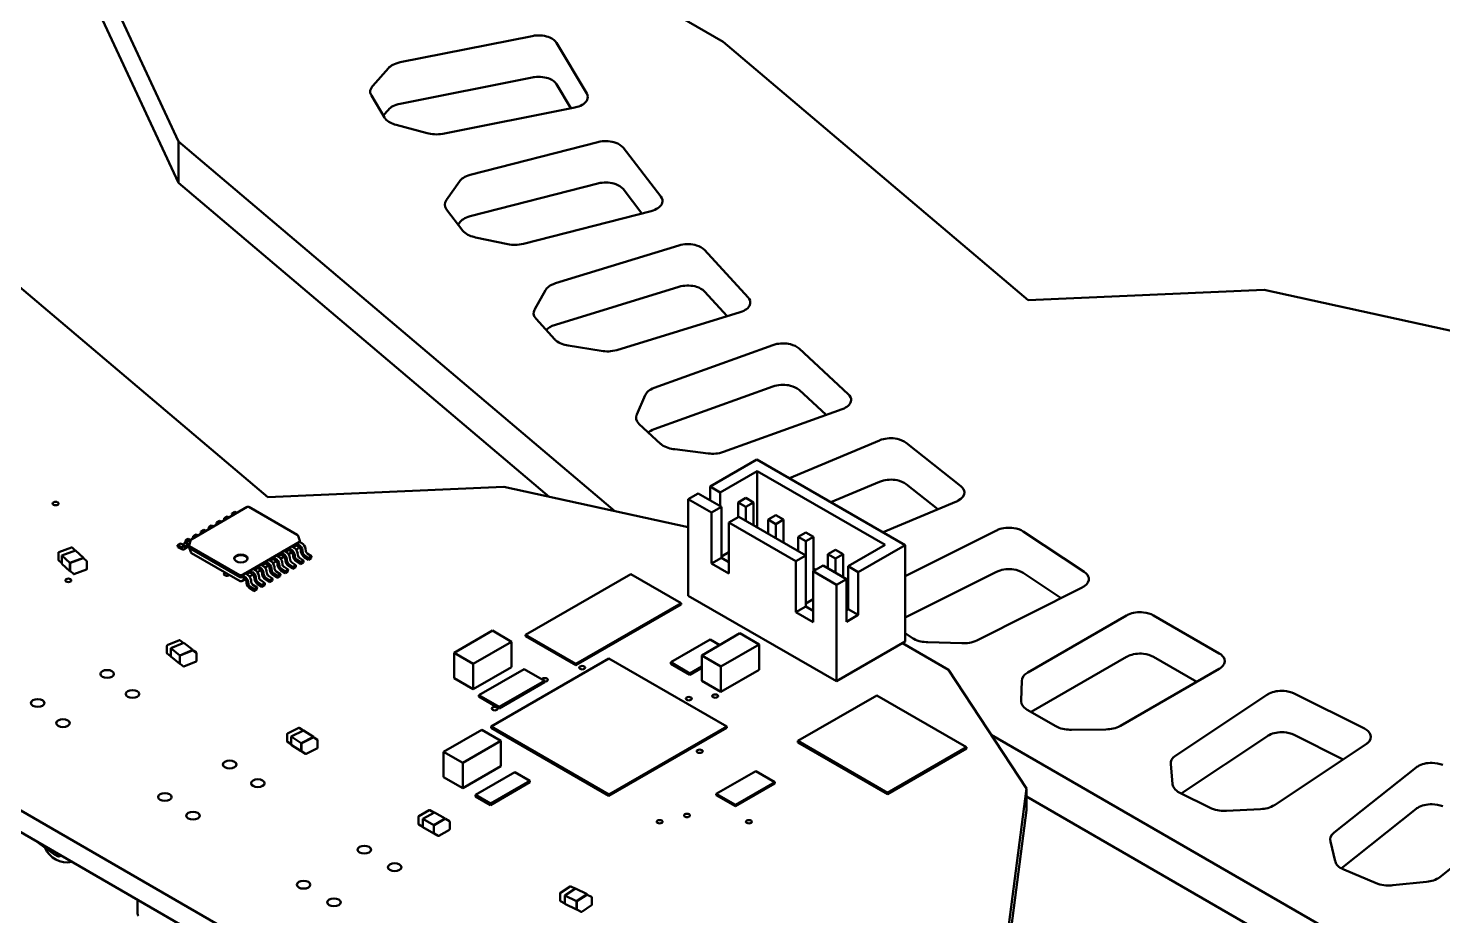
# Model space of a CAD drawing. Header units: millimetres. Extents: x 0 to 420, y 0 to 297.
# Drawn here: x 77 to 146.7, y 71.7 to 115.4 of the extents above; entities that cross this region are included whole.
import ezdxf

# ---------------------------------------------------------------- set-up
doc = ezdxf.new("R2010")
doc.units = ezdxf.units.MM
doc.header["$LTSCALE"] = 0.75
doc.layers.add('Visible', color=7, linetype='Continuous', lineweight=50)

msp = doc.modelspace()

# ---------------------------------------------------------------- linework, layer by layer
at = {"layer": 'Visible', "extrusion": (1e-16, 0.816497, 0.57735)}
for p, q in [((78.95, 121.621), (84.429, 109.815)), ((84.429, 107.774), (78.95, 119.579)), ((111.286, 114.721), (107.751, 116.763)), ((95.36, 113.721), (101.872, 115.016)), ((103.064, 114.683), (104.557, 112.182)), ((126.306, 102), (111.286, 114.721)), ((94.014, 112.558), (94.782, 113.427)), ((101.872, 112.975), (95.36, 111.68)), ((103.772, 111.456), (103.064, 112.642)), ((94.588, 110.994), (93.943, 112.076)), ((94.782, 111.385), (94.527, 111.097)), ((103.972, 111.496), (97.46, 110.201)), ((96.69, 110.227), (95.158, 110.639)), ((84.429, 109.815), (105.946, 91.59)), ((84.429, 107.774), (84.429, 109.815)), ((98.814, 108.172), (105.105, 109.79)), ((106.343, 109.519), (108.207, 107.101)), ((84.429, 107.774), (102.698, 92.299)), ((97.648, 106.946), (98.281, 107.85)), ((105.105, 107.749), (98.814, 106.131)), ((107.273, 106.272), (106.343, 107.477)), ((98.456, 105.417), (97.65, 106.462)), ((107.728, 106.389), (101.437, 104.771)), ((98.281, 105.809), (98.221, 105.722)), ((88.841, 92.283), (73.822, 105.005)), ((100.666, 104.759), (99.078, 105.092)), ((103.01, 102.825), (109.091, 104.691)), ((110.358, 104.471), (112.51, 102.134)), ((101.995, 101.554), (102.518, 102.481)), ((109.091, 102.65), (103.01, 100.783)), ((137.936, 102.502), (126.306, 102)), ((148.069, 100.289), (137.936, 102.502)), ((111.482, 101.209), (110.358, 102.43)), ((112.118, 101.404), (106.037, 99.537)), ((102.986, 100.061), (102.056, 101.071)), ((105.27, 99.494), (103.645, 99.762)), ((107.886, 97.673), (113.726, 99.781)), ((115.017, 99.611), (117.446, 97.367)), ((113.726, 97.739), (107.886, 95.632)), ((107.027, 96.365), (107.437, 97.311)), ((116.352, 96.338), (115.017, 97.57)), ((117.144, 96.623), (111.303, 94.516)), ((108.196, 94.916), (107.146, 95.886)), ((114.543, 93.221), (118.987, 95.085)), ((120.295, 94.968), (122.989, 92.827)), ((110.543, 94.442), (108.89, 94.644)), ((112.945, 94.143), (110.632, 92.808)), ((120.252, 89.925), (112.945, 94.143)), ((112.96, 93.573), (111.133, 92.519)), ((119.265, 89.933), (112.96, 93.573)), ((112.96, 90.784), (112.96, 93.573)), ((100.472, 92.786), (88.841, 92.283)), ((109.557, 90.801), (100.472, 92.786)), ((110.632, 92.808), (110.632, 92.127)), ((111.133, 92.519), (110.632, 92.808)), ((118.987, 93.044), (116.591, 92.039)), ((121.856, 91.687), (120.295, 92.927)), ((110.043, 92.468), (109.557, 92.187)), ((109.557, 92.187), (109.557, 87.424)), ((110.706, 91.524), (109.557, 92.187)), ((111.192, 91.804), (110.043, 92.468)), ((111.133, 91.838), (111.133, 92.519)), ((112.023, 92.025), (112.4, 92.243)), ((112.023, 92.025), (112.023, 91.297)), ((112.4, 91.808), (112.023, 92.025)), ((112.4, 92.243), (112.777, 92.025)), ((112.777, 92.025), (112.4, 91.808)), ((112.777, 92.025), (112.777, 90.889)), ((122.777, 92.073), (119.16, 90.555)), ((87.823, 91.8), (85.085, 90.22)), ((86.832, 91.334), (86.688, 91.25)), ((86.93, 91.285), (86.832, 91.334)), ((87.033, 91.352), (87.177, 91.436)), ((87.215, 91.555), (87.071, 91.471)), ((87.071, 91.471), (87.076, 91.377)), ((87.161, 91.427), (87.071, 91.471)), ((87.313, 91.506), (87.215, 91.555)), ((87.416, 91.573), (87.56, 91.657)), ((90.291, 90.424), (87.907, 91.8)), ((111.192, 91.804), (110.706, 91.524)), ((110.706, 91.524), (110.706, 89.006)), ((111.192, 89.287), (111.192, 91.804)), ((112.4, 91.808), (112.4, 91.107)), ((113.496, 91.175), (113.873, 91.393)), ((113.873, 91.393), (114.25, 91.175)), ((85.683, 90.67), (85.539, 90.587)), ((85.781, 90.622), (85.683, 90.67)), ((85.884, 90.689), (86.028, 90.772)), ((86.066, 90.891), (85.922, 90.808)), ((85.922, 90.808), (85.927, 90.714)), ((86.012, 90.763), (85.922, 90.808)), ((86.164, 90.843), (86.066, 90.891)), ((86.267, 90.91), (86.411, 90.993)), ((86.449, 91.113), (86.305, 91.029)), ((86.305, 91.029), (86.31, 90.935)), ((86.395, 90.984), (86.305, 91.029)), ((86.547, 91.064), (86.449, 91.113)), ((86.65, 91.131), (86.794, 91.214)), ((86.688, 91.25), (86.693, 91.156)), ((86.778, 91.205), (86.688, 91.25)), ((112.047, 91.311), (111.56, 91.03)), ((114.86, 89.125), (111.56, 91.03)), ((111.56, 88.513), (111.56, 91.03)), ((115.346, 89.406), (112.047, 91.311)), ((113.496, 91.175), (113.496, 90.474)), ((113.873, 90.957), (113.496, 91.175)), ((114.25, 91.175), (113.873, 90.957)), ((113.873, 90.957), (113.873, 90.256)), ((114.25, 91.175), (114.25, 90.039)), ((120.252, 88.387), (124.748, 90.644)), ((84.534, 90.007), (84.39, 89.924)), ((84.684, 89.933), (84.534, 90.007)), ((84.673, 89.862), (84.685, 89.942)), ((84.735, 90.025), (84.879, 90.109)), ((84.917, 90.228), (84.773, 90.145)), ((84.773, 90.145), (84.778, 90.051)), ((84.863, 90.1), (84.773, 90.145)), ((84.966, 89.952), (84.86, 90.013)), ((85.044, 90.165), (84.917, 90.228)), ((85.049, 90.176), (84.955, 89.922)), ((85.017, 90.089), (85.004, 90.096)), ((85.118, 90.247), (85.262, 90.33)), ((85.3, 90.449), (85.156, 90.366)), ((85.156, 90.366), (85.161, 90.272)), ((85.246, 90.321), (85.156, 90.366)), ((85.398, 90.4), (85.3, 90.449)), ((85.501, 90.468), (85.645, 90.551)), ((85.539, 90.587), (85.544, 90.493)), ((85.629, 90.542), (85.539, 90.587)), ((87.57, 88.446), (90.399, 90.079)), ((90.253, 89.995), (90.397, 90.079)), ((90.253, 89.995), (90.372, 89.926)), ((90.253, 89.893), (90.253, 89.995)), ((90.328, 90.38), (90.422, 90.126)), ((90.397, 90.079), (90.517, 90.01)), ((90.423, 90.116), (90.423, 90.064)), ((114.969, 90.324), (115.346, 90.542)), ((114.969, 90.324), (114.969, 89.624)), ((115.346, 90.107), (114.969, 90.324)), ((115.346, 90.542), (115.724, 90.324)), ((115.724, 90.324), (115.346, 90.107)), ((115.346, 90.107), (115.346, 89.406)), ((115.724, 90.324), (115.724, 88.637)), ((117.438, 88.879), (119.265, 89.933)), ((126.069, 90.593), (129.076, 88.596)), ((78.522, 89.185), (78.522, 89.549)), ((79.166, 89.8), (78.54, 89.575)), ((79.36, 89.655), (78.689, 89.413)), ((78.689, 89.413), (79.086, 89.046)), ((78.689, 89.005), (78.689, 89.413)), ((79.086, 89.046), (79.757, 89.288)), ((79.74, 89.27), (79.114, 89.044)), ((79.341, 89.658), (79.193, 89.795)), ((79.757, 89.288), (79.36, 89.655)), ((79.757, 89.27), (79.757, 89.288)), ((79.915, 89.127), (79.767, 89.265)), ((84.39, 89.924), (84.396, 89.818)), ((84.592, 89.823), (84.39, 89.924)), ((84.396, 89.818), (84.598, 89.718)), ((84.711, 89.712), (84.855, 89.795)), ((84.772, 89.875), (84.761, 89.796)), ((84.86, 89.911), (84.953, 89.857)), ((84.905, 89.879), (84.906, 89.884)), ((84.953, 89.912), (84.953, 89.804)), ((84.955, 89.795), (85.036, 89.574)), ((84.978, 89.875), (87.453, 88.446)), ((84.978, 89.773), (87.453, 88.344)), ((87.47, 88.147), (85.073, 89.531)), ((88.954, 89.143), (89.104, 89.23)), ((89.104, 89.332), (89.248, 89.415)), ((89.104, 89.332), (89.223, 89.263)), ((89.104, 89.23), (89.104, 89.332)), ((89.223, 89.161), (89.104, 89.23)), ((89.248, 89.415), (89.368, 89.346)), ((89.337, 89.364), (89.487, 89.451)), ((89.642, 89.353), (89.468, 89.252)), ((89.487, 89.553), (89.631, 89.636)), ((89.487, 89.553), (89.606, 89.484)), ((89.487, 89.451), (89.487, 89.553)), ((89.606, 89.382), (89.487, 89.451)), ((89.631, 89.636), (89.751, 89.567)), ((89.705, 89.152), (89.694, 89.245)), ((89.72, 89.585), (89.87, 89.672)), ((90.025, 89.574), (89.851, 89.474)), ((89.87, 89.774), (90.014, 89.857)), ((89.87, 89.774), (89.989, 89.705)), ((89.87, 89.672), (89.87, 89.774)), ((89.989, 89.603), (89.87, 89.672)), ((89.937, 89.201), (89.925, 89.294)), ((90.014, 89.857), (90.134, 89.789)), ((90.088, 89.373), (90.077, 89.467)), ((90.103, 89.806), (90.253, 89.893)), ((90.164, 89.432), (90.176, 89.339)), ((90.304, 89.735), (90.234, 89.695)), ((90.372, 89.824), (90.253, 89.893)), ((90.32, 89.422), (90.308, 89.516)), ((90.36, 89.831), (90.34, 89.778)), ((90.401, 89.289), (90.604, 89.156)), ((90.471, 89.594), (90.46, 89.688)), ((90.547, 89.653), (90.559, 89.56)), ((90.836, 89.196), (90.634, 89.329)), ((90.64, 89.427), (90.842, 89.294)), ((90.703, 89.643), (90.691, 89.737)), ((90.784, 89.511), (90.987, 89.377)), ((90.842, 89.294), (90.836, 89.196)), ((90.836, 89.196), (90.98, 89.279)), ((90.842, 89.294), (90.987, 89.377)), ((90.987, 89.377), (90.98, 89.279)), ((111.192, 89.287), (110.706, 89.006)), ((111.56, 89.567), (111.192, 89.355)), ((111.56, 89.074), (111.192, 89.287)), ((115.346, 89.406), (114.86, 89.125)), ((115.346, 86.888), (115.346, 89.406)), ((116.442, 89.474), (116.82, 89.692)), ((116.442, 89.474), (116.442, 88.773)), ((116.82, 89.256), (116.442, 89.474)), ((116.82, 89.692), (117.197, 89.474)), ((117.197, 89.474), (116.82, 89.256)), ((116.82, 89.256), (116.82, 88.555)), ((117.197, 89.474), (117.197, 88.338)), ((120.252, 89.925), (117.939, 88.589)), ((120.252, 85.162), (120.252, 89.925)), ((78.679, 89.028), (78.531, 89.165)), ((79.086, 88.637), (78.689, 89.005)), ((79.086, 88.637), (79.086, 89.046)), ((79.099, 88.642), (79.086, 88.637)), ((79.096, 88.654), (79.096, 89.019)), ((79.253, 88.498), (79.105, 88.635)), ((79.906, 88.718), (79.28, 88.492)), ((79.924, 88.743), (79.924, 89.108)), ((87.805, 88.48), (87.955, 88.566)), ((87.955, 88.668), (88.099, 88.752)), ((87.955, 88.668), (88.074, 88.599)), ((87.955, 88.566), (87.955, 88.668)), ((88.074, 88.497), (87.955, 88.566)), ((88.099, 88.752), (88.219, 88.683)), ((88.188, 88.701), (88.338, 88.787)), ((88.493, 88.689), (88.319, 88.589)), ((88.338, 88.89), (88.482, 88.973)), ((88.338, 88.89), (88.457, 88.821)), ((88.338, 88.787), (88.338, 88.89)), ((88.457, 88.719), (88.338, 88.787)), ((88.482, 88.973), (88.602, 88.904)), ((88.556, 88.489), (88.545, 88.582)), ((88.571, 88.922), (88.721, 89.009)), ((88.632, 88.548), (88.644, 88.454)), ((88.876, 88.911), (88.702, 88.81)), ((88.721, 89.111), (88.865, 89.194)), ((88.721, 89.111), (88.84, 89.042)), ((88.721, 89.009), (88.721, 89.111)), ((88.84, 88.94), (88.721, 89.009)), ((88.788, 88.538), (88.776, 88.631)), ((88.865, 89.194), (88.985, 89.125)), ((88.939, 88.71), (88.928, 88.803)), ((89.015, 88.769), (89.027, 88.675)), ((89.259, 89.132), (89.085, 89.031)), ((89.108, 88.543), (89.31, 88.41)), ((89.171, 88.759), (89.159, 88.852)), ((89.252, 88.626), (89.455, 88.493)), ((89.322, 88.931), (89.311, 89.024)), ((89.398, 88.99), (89.41, 88.897)), ((89.687, 88.532), (89.485, 88.666)), ((89.491, 88.764), (89.693, 88.631)), ((89.554, 88.98), (89.542, 89.073)), ((89.635, 88.847), (89.838, 88.714)), ((89.693, 88.631), (89.687, 88.532)), ((89.687, 88.532), (89.831, 88.616)), ((89.693, 88.631), (89.838, 88.714)), ((89.781, 89.211), (89.793, 89.118)), ((89.838, 88.714), (89.831, 88.616)), ((90.07, 88.754), (89.868, 88.887)), ((89.874, 88.985), (90.076, 88.852)), ((90.018, 89.068), (90.221, 88.935)), ((90.076, 88.852), (90.07, 88.754)), ((90.07, 88.754), (90.214, 88.837)), ((90.076, 88.852), (90.221, 88.935)), ((90.221, 88.935), (90.214, 88.837)), ((90.453, 88.975), (90.251, 89.108)), ((90.257, 89.206), (90.459, 89.073)), ((90.459, 89.073), (90.453, 88.975)), ((90.453, 88.975), (90.597, 89.058)), ((90.459, 89.073), (90.604, 89.156)), ((90.604, 89.156), (90.597, 89.058)), ((110.706, 89.006), (111.56, 88.513)), ((114.86, 89.125), (114.86, 86.608)), ((116.201, 88.913), (115.715, 88.632)), ((116.864, 87.968), (115.715, 88.632)), ((115.715, 86.114), (115.715, 88.632)), ((115.847, 88.708), (115.724, 88.78)), ((117.35, 88.249), (116.201, 88.913)), ((117.939, 88.589), (117.438, 88.879)), ((117.438, 88.879), (117.438, 86.769)), ((117.939, 88.589), (117.939, 86.48)), ((124.748, 88.602), (120.252, 86.346)), ((127.938, 87.311), (126.069, 88.552)), ((87.727, 88.247), (87.553, 88.147)), ((87.57, 88.344), (87.572, 88.345)), ((87.572, 88.447), (87.716, 88.531)), ((87.572, 88.447), (87.691, 88.378)), ((87.572, 88.345), (87.572, 88.447)), ((87.691, 88.276), (87.572, 88.345)), ((87.716, 88.531), (87.836, 88.462)), ((87.79, 88.046), (87.779, 88.14)), ((87.866, 88.105), (87.878, 88.012)), ((88.11, 88.468), (87.936, 88.368)), ((87.959, 87.879), (88.161, 87.746)), ((88.022, 88.095), (88.01, 88.189)), ((88.103, 87.963), (88.305, 87.83)), ((88.173, 88.268), (88.162, 88.361)), ((88.249, 88.326), (88.261, 88.233)), ((88.538, 87.869), (88.336, 88.002)), ((88.342, 88.1), (88.544, 87.967)), ((88.405, 88.317), (88.393, 88.41)), ((88.486, 88.184), (88.688, 88.051)), ((88.544, 87.967), (88.538, 87.869)), ((88.538, 87.869), (88.682, 87.952)), ((88.544, 87.967), (88.688, 88.051)), ((88.688, 88.051), (88.682, 87.952)), ((88.921, 88.09), (88.719, 88.223)), ((88.725, 88.322), (88.927, 88.188)), ((88.869, 88.405), (89.072, 88.272)), ((88.927, 88.188), (88.921, 88.09)), ((88.921, 88.09), (89.065, 88.174)), ((88.927, 88.188), (89.072, 88.272)), ((89.072, 88.272), (89.065, 88.174)), ((89.304, 88.311), (89.102, 88.444)), ((89.31, 88.41), (89.304, 88.311)), ((89.304, 88.311), (89.448, 88.395)), ((89.31, 88.41), (89.455, 88.493)), ((89.455, 88.493), (89.448, 88.395)), ((106.729, 88.49), (101.543, 85.496)), ((109.204, 87.061), (106.729, 88.49)), ((117.35, 88.249), (116.864, 87.968)), ((116.864, 87.968), (116.864, 83.206)), ((117.35, 86.14), (117.35, 88.249)), ((117.438, 87.79), (117.35, 87.841)), ((88.155, 87.648), (87.953, 87.781)), ((88.161, 87.746), (88.155, 87.648)), ((88.155, 87.648), (88.299, 87.731)), ((88.161, 87.746), (88.305, 87.83)), ((88.305, 87.83), (88.299, 87.731)), ((116.864, 83.206), (109.557, 87.424)), ((115.346, 87.045), (115.715, 87.257)), ((128.979, 87.834), (123.782, 85.225)), ((104.018, 84.067), (109.204, 87.061)), ((109.204, 86.993), (104.018, 83.999)), ((109.204, 87.061), (109.204, 86.993)), ((115.346, 86.888), (114.86, 86.608)), ((114.86, 86.608), (115.715, 86.114)), ((115.715, 86.676), (115.346, 86.888)), ((117.438, 86.769), (117.35, 86.718)), ((117.939, 86.48), (117.35, 86.14)), ((117.939, 86.48), (117.438, 86.769)), ((126.294, 83.641), (131.163, 86.452)), ((132.487, 86.455), (135.728, 84.584)), ((84.481, 85.237), (83.884, 84.987)), ((84.694, 85.1), (84.053, 84.832)), ((84.673, 85.103), (84.508, 85.234)), ((85.134, 84.75), (84.694, 85.1)), ((99.909, 85.703), (98.023, 84.614)), ((98.966, 84.07), (100.852, 85.159)), ((100.852, 85.159), (99.909, 85.703)), ((100.852, 85.159), (100.852, 83.902)), ((101.543, 85.496), (104.018, 84.067)), ((101.543, 85.496), (101.543, 85.428)), ((104.018, 83.999), (101.543, 85.428)), ((110.64, 85.265), (108.695, 84.143)), ((112.107, 85.573), (110.221, 84.485)), ((111.107, 84.996), (110.64, 85.265)), ((113.05, 85.029), (112.107, 85.573)), ((116.864, 83.206), (120.252, 85.162)), ((122.389, 83.769), (120.114, 85.082)), ((120.605, 85.339), (120.252, 85.573)), ((123.05, 85.083), (121.363, 85.134)), ((83.868, 84.597), (83.868, 84.962)), ((84.042, 84.446), (83.878, 84.577)), ((84.053, 84.832), (84.494, 84.481)), ((84.053, 84.423), (84.053, 84.832)), ((84.494, 84.073), (84.053, 84.423)), ((84.494, 84.481), (85.134, 84.75)), ((84.494, 84.073), (84.494, 84.481)), ((84.504, 84.091), (84.504, 84.456)), ((85.118, 84.731), (84.521, 84.481)), ((85.134, 84.733), (85.134, 84.75)), ((85.31, 84.597), (85.145, 84.728)), ((85.32, 84.211), (85.32, 84.576)), ((98.023, 84.614), (98.966, 84.07)), ((98.023, 84.614), (98.023, 83.357)), ((110.221, 84.485), (111.164, 83.94)), ((110.221, 84.485), (110.221, 83.228)), ((111.164, 83.94), (113.05, 85.029)), ((113.05, 85.029), (113.05, 83.772)), ((131.163, 84.411), (126.458, 81.694)), ((134.62, 83.183), (132.487, 84.414)), ((84.508, 84.079), (84.494, 84.073)), ((84.679, 83.94), (84.515, 84.071)), ((85.303, 84.187), (84.706, 83.936)), ((98.966, 84.07), (98.966, 82.813)), ((100.852, 83.902), (98.966, 82.813)), ((101.479, 83.813), (99.238, 82.519)), ((105.649, 84.328), (99.842, 80.975)), ((102.481, 83.234), (101.479, 83.813)), ((104.018, 84.067), (104.018, 83.999)), ((111.456, 80.975), (105.649, 84.328)), ((108.695, 84.143), (109.638, 83.598)), ((108.695, 84.143), (108.695, 84.075)), ((109.638, 83.53), (108.695, 84.075)), ((109.638, 83.598), (110.221, 83.935)), ((110.221, 83.867), (109.638, 83.53)), ((111.164, 83.94), (111.164, 82.683)), ((113.05, 83.772), (111.164, 82.683)), ((126.222, 77.919), (122.389, 83.769)), ((135.723, 83.82), (130.854, 81.008)), ((98.966, 82.813), (98.023, 83.357)), ((100.24, 81.94), (102.481, 83.234)), ((102.481, 83.166), (100.24, 81.872)), ((102.481, 83.234), (102.481, 83.166)), ((109.638, 83.598), (109.638, 83.53)), ((111.164, 82.683), (110.221, 83.228)), ((125.967, 82.254), (125.997, 83.229)), ((99.238, 82.519), (100.24, 81.94)), ((99.238, 82.519), (99.238, 82.451)), ((100.24, 81.872), (99.238, 82.451)), ((118.854, 82.51), (114.964, 80.264)), ((123.274, 79.959), (118.854, 82.51)), ((133.586, 79.55), (138.104, 82.551)), ((139.424, 82.608), (142.883, 80.872)), ((100.24, 81.94), (100.24, 81.872)), ((127.671, 80.994), (126.269, 81.803)), ((69.673, 80.864), (105.574, 60.137)), ((90.36, 80.915), (89.803, 80.635)), ((90.57, 80.791), (90.387, 80.913)), ((99.842, 80.975), (105.649, 77.623)), ((99.842, 80.975), (99.842, 80.907)), ((105.649, 77.555), (99.842, 80.907)), ((105.649, 77.623), (111.456, 80.975)), ((111.456, 80.907), (105.649, 77.555)), ((111.456, 80.975), (111.456, 80.907)), ((89.788, 80.247), (89.788, 80.612)), ((89.984, 80.103), (89.8, 80.225)), ((90.593, 80.789), (89.996, 80.49)), ((89.996, 80.49), (90.488, 80.163)), ((89.996, 80.081), (89.996, 80.49)), ((90.488, 80.163), (91.085, 80.463)), ((91.071, 80.443), (90.513, 80.163)), ((91.085, 80.463), (90.593, 80.789)), ((91.085, 80.446), (91.085, 80.463)), ((91.281, 80.319), (91.097, 80.441)), ((91.293, 79.932), (91.293, 80.297)), ((99.385, 80.821), (97.499, 79.732)), ((98.442, 79.188), (100.328, 80.276)), ((100.328, 80.276), (99.385, 80.821)), ((100.328, 80.276), (100.328, 79.019)), ((114.964, 80.264), (119.384, 77.713)), ((114.964, 80.264), (114.964, 80.196)), ((119.384, 77.645), (114.964, 80.196)), ((124.491, 80.562), (143.039, 69.853)), ((130.141, 80.837), (128.452, 80.819)), ((138.104, 80.51), (133.848, 77.683)), ((141.837, 79.356), (139.424, 80.566)), ((69.673, 79.796), (105.574, 59.068)), ((90.488, 79.755), (89.996, 80.081)), ((90.488, 79.755), (90.488, 80.163)), ((90.502, 79.762), (90.488, 79.755)), ((90.499, 79.775), (90.499, 80.139)), ((90.694, 79.631), (90.511, 79.753)), ((91.278, 79.909), (90.721, 79.629)), ((97.499, 79.732), (98.442, 79.188)), ((97.499, 79.732), (97.499, 78.475)), ((119.384, 77.713), (123.274, 79.959)), ((123.274, 79.89), (119.384, 77.645)), ((123.274, 79.959), (123.274, 79.89)), ((142.971, 80.109), (138.453, 77.108)), ((98.442, 79.188), (98.442, 77.931)), ((100.328, 79.019), (98.442, 77.931)), ((112.885, 78.785), (110.94, 77.662)), ((113.828, 78.24), (112.885, 78.785)), ((133.427, 78.154), (133.34, 79.128)), ((141.387, 75.746), (145.435, 78.963)), ((98.442, 77.931), (97.499, 78.475)), ((101.014, 78.725), (99.069, 77.603)), ((99.807, 77.177), (101.751, 78.299)), ((101.751, 78.231), (99.807, 77.109)), ((101.751, 78.299), (101.014, 78.725)), ((101.751, 78.299), (101.751, 78.231)), ((111.883, 77.118), (113.828, 78.24)), ((113.828, 78.172), (111.883, 77.049)), ((113.828, 78.24), (113.828, 78.172)), ((99.069, 77.603), (99.807, 77.177)), ((99.069, 77.603), (99.069, 77.535)), ((99.807, 77.109), (99.069, 77.535)), ((105.649, 77.623), (105.649, 77.555)), ((110.94, 77.662), (111.883, 77.118)), ((110.94, 77.662), (110.94, 77.594)), ((111.883, 77.049), (110.94, 77.594)), ((119.384, 77.713), (119.384, 77.645)), ((125.352, 71.204), (126.222, 77.919)), ((126.222, 76.85), (126.222, 77.919)), ((126.222, 77.521), (143.039, 67.812)), ((135.279, 76.965), (133.784, 77.716)), ((96.796, 76.861), (96.274, 76.559)), ((97.045, 76.745), (96.485, 76.422)), ((97.02, 76.747), (96.822, 76.861)), ((97.575, 76.439), (97.045, 76.745)), ((99.807, 77.177), (99.807, 77.109)), ((111.883, 77.118), (111.883, 77.049)), ((125.484, 71.152), (126.222, 76.85)), ((137.763, 76.908), (136.08, 76.823)), ((145.435, 76.921), (141.741, 73.986)), ((150.652, 76.774), (146.605, 73.557)), ((96.26, 76.172), (96.26, 76.536)), ((96.472, 76.034), (96.274, 76.149)), ((96.485, 76.422), (97.015, 76.116)), ((96.485, 76.014), (96.485, 76.422)), ((97.015, 75.708), (96.485, 76.014)), ((97.015, 76.116), (97.575, 76.439)), ((97.015, 75.708), (97.015, 76.116)), ((97.026, 75.729), (97.026, 76.094)), ((97.562, 76.419), (97.04, 76.117)), ((97.575, 76.422), (97.575, 76.439)), ((97.786, 76.304), (97.588, 76.419)), ((97.8, 75.916), (97.8, 76.281)), ((78.34, 74.656), (77.363, 75.356)), ((97.03, 75.716), (97.015, 75.708)), ((97.238, 75.592), (97.04, 75.706)), ((97.786, 75.893), (97.264, 75.592)), ((141.44, 74.347), (141.206, 75.313)), ((78.355, 74.647), (78.478, 74.583)), ((78.584, 74.579), (78.656, 74.609)), ((143.464, 73.256), (141.861, 73.928)), ((145.947, 73.324), (144.284, 73.154)), ((103.243, 72.388), (103.243, 72.752)), ((103.739, 73.096), (103.254, 72.774)), ((104.003, 72.991), (103.483, 72.646)), ((103.483, 72.646), (104.049, 72.362)), ((103.483, 72.238), (103.483, 72.646)), ((103.977, 72.992), (103.766, 73.098)), ((104.569, 72.707), (104.003, 72.991)), ((104.049, 72.362), (104.569, 72.707)), ((104.556, 72.686), (104.072, 72.364)), ((104.569, 72.69), (104.569, 72.707)), ((104.794, 72.581), (104.583, 72.687)), ((104.809, 72.193), (104.809, 72.558)), ((82.412, 72.441), (82.412, 71.755)), ((103.469, 72.258), (103.257, 72.364)), ((104.049, 71.954), (103.483, 72.238)), ((104.049, 71.954), (104.049, 72.362)), ((104.064, 71.964), (104.049, 71.954)), ((104.06, 71.977), (104.06, 72.342)), ((104.286, 71.847), (104.075, 71.953)), ((104.797, 72.171), (104.313, 71.849))]:
    msp.add_line(p, q, dxfattribs=at)
at = {"layer": 'Visible', "extrusion": (-1e-16, 0, -1)}
for centre, radius, start, end in [((-87.865, 91.728), 0.0833, 60, 120), ((-78.549, 89.549), 0.0267, 0, 70.16215), ((-78.697, 89.048), 0.0267, 288.5498, 312.7365), ((-79.123, 89.019), 0.0267, 0, 70.16215), ((-87.511, 88.219), 0.0833, 240, 300), ((-90.372, 80.891), 0.0267, 63.34871, 123.59074), ((-89.815, 80.612), 0.0267, 0, 63.34871), ((-91.083, 80.419), 0.0267, 63.34871, 123.59074), ((-90.525, 80.139), 0.0267, 0, 63.34871), ((-90.709, 79.653), 0.0267, 243.34871, 303.59074), ((-97.007, 76.723), 0.0267, 120, 150), ((-97.773, 76.281), 0.0267, 120, 180), ((-97.773, 75.916), 0.0267, 180, 240), ((-78.535, 74.694), 0.125, 247.24117, 297.41393)]:
    msp.add_arc(centre, radius, start, end, dxfattribs=at)
at = {"layer": 'Visible', "extrusion": (0, 1e-16, -1)}
msp.add_arc((-85.127, 90.147), 0.0833, 20.21163, 60, dxfattribs=at)
at = {"layer": 'Visible', "extrusion": (0, -1e-16, -1)}
for centre, radius, start, end in [((-90.25, 90.352), 0.0833, 120, 159.78837), ((-85.114, 89.603), 0.0833, 300, 339.78837), ((-78.549, 89.185), 0.0267, 312.7365, 0), ((-79.123, 88.654), 0.0267, 312.7365, 0), ((-79.897, 88.743), 0.0267, 180, 250.16215), ((-84.492, 85.213), 0.0267, 67.24344, 128.47257), ((-85.128, 84.707), 0.0267, 67.24344, 128.47257), ((-84.696, 83.961), 0.0267, 247.24344, 308.47257), ((-89.815, 80.247), 0.0267, 303.59074, 0), ((-90.556, 80.769), 0.0267, 123.59074, 150.71055), ((-91.266, 80.297), 0.0267, 123.59074, 180), ((-90.525, 79.775), 0.0267, 303.59074, 0), ((-91.266, 79.932), 0.0267, 180, 243.34871), ((-96.809, 76.838), 0.0267, 60, 120), ((-97.575, 76.395), 0.0267, 60, 120), ((-97.251, 75.615), 0.0267, 240, 300), ((-78.95, 75.482), 1.2, 258.79096, 336.77851), ((-103.754, 73.074), 0.0267, 56.40926, 116.65129), ((-103.965, 72.968), 0.0267, 116.65129, 149.4429), ((-104.571, 72.664), 0.0267, 56.40926, 116.65129), ((-104.783, 72.558), 0.0267, 116.65129, 180), ((-103.481, 72.282), 0.0267, 264.33853, 296.65129), ((-104.298, 71.871), 0.0267, 236.40926, 296.65129)]:
    msp.add_arc(centre, radius, start, end, dxfattribs=at)
at = {"layer": 'Visible', "extrusion": (-1e-16, -1e-16, -1)}
for centre, radius, start, end in [((-79.175, 89.775), 0.0267, 70.16215, 132.7365), ((-79.749, 89.245), 0.0267, 70.16215, 132.7365), ((-79.271, 88.517), 0.0267, 250.16215, 312.7365), ((-84.656, 85.082), 0.0267, 128.47257, 151.80098), ((-83.894, 84.597), 0.0267, 308.47257, 0), ((-85.293, 84.576), 0.0267, 128.47257, 180), ((-84.531, 84.091), 0.0267, 308.47257, 0), ((-96.287, 76.536), 0.0267, 0, 60), ((-96.485, 76.057), 0.0267, 270, 300), ((-97.053, 76.094), 0.0267, 360, 60), ((-82.537, 71.755), 0.125, 303.58793, 0)]:
    msp.add_arc(centre, radius, start, end, dxfattribs=at)
at = {"layer": 'Visible', "extrusion": (0, 0, -1)}
for centre, radius, start, end in [((-79.323, 89.638), 0.0267, 132.7365, 152.82863), ((-90.262, 89.807), 0.0833, 200.21163, 240), ((-79.897, 89.108), 0.0267, 132.7365, 180), ((-83.894, 84.962), 0.0267, 360, 67.24344), ((-84.059, 84.467), 0.0267, 282.78139, 308.47257), ((-84.531, 84.456), 0.0267, 0, 67.24344), ((-85.293, 84.211), 0.0267, 180, 247.24344), ((-96.287, 76.172), 0.0267, 300, 0), ((-97.053, 75.729), 0.0267, 300, 0), ((-78.412, 74.758), 0.125, 297.41393, 305.62369), ((-103.269, 72.752), 0.0267, 0, 56.40926), ((-103.269, 72.388), 0.0267, 296.65129, 0), ((-104.087, 72.342), 0.0267, 0, 56.40926), ((-104.087, 71.977), 0.0267, 296.65129, 0), ((-104.783, 72.193), 0.0267, 180, 236.40926)]:
    msp.add_arc(centre, radius, start, end, dxfattribs=at)
at = {"layer": 'Visible', "extrusion": (-2e-16, -1e-16, -1)}
msp.add_arc((-89.998, 80.125), 0.0267, 275.66147, 303.59074, dxfattribs=at)
at = {"layer": 'Visible', "extrusion": (-1e-16, -1e-16, -1)}
for centre, major_axis, start_param, end_param in [((102.182, 114.508), (-0.932, 0), 1.356427, 2.211823), ((119.54, 94.652), (0.932, 0), 4.201313, 5.05671), ((125.365, 90.24), (0.932, 0), 4.114047, 4.969443), ((104.332, 83.88), (0.146, 0), 1.570796326799988, 7.853981633979573), ((102.491, 83.284), (0.146, 0), 3.444485, 7.922726), ((100.021, 81.858), (-0.146, 0), 4.712389, 10.995574), ((142.271, 80.465), (0.932, 0), -0.25716, 0.598237), ((110.124, 79.758), (0.146, 0), 1.570796326789099, 7.853981633968686), ((109.495, 76.595), (-0.146, 0), 4.712389, 10.995574), ((108.148, 76.284), (0.146, 0), 1.570796326804936, 7.853981633984522)]:
    msp.add_ellipse(centre, major_axis=major_axis, ratio=0.57735, start_param=start_param, end_param=end_param, dxfattribs=at)
at = {"layer": 'Visible'}
for centre, major_axis, ratio, start_param, end_param in [((102.182, 112.467), (-0.932, 0), 0.57735, 4.071362, 4.926759), ((105.491, 107.258), (0.932, 0), 0.57735, 1.017036, 1.872432), ((109.534, 102.177), (-0.932, 0), 0.57735, 4.228442, 5.083838), ((114.226, 97.285), (-0.932, 0), 0.57735, 4.298255, 5.153651), ((119.54, 92.61), (-0.932, 0), 0.57735, 4.368068, 5.223465), ((87.158, 91.136), (-0.125, 0.217), 0.57735, -0.238524, 0.238524), ((87.541, 91.357), (-0.125, 0.217), 0.57735, -0.238524, 0.238524), ((86.009, 90.472), (-0.125, 0.217), 0.57735, -0.238524, 0.238524), ((86.392, 90.693), (-0.125, 0.217), 0.57735, -0.238524, 0.238524), ((86.775, 90.915), (-0.125, 0.217), 0.57735, -0.238524, 0.238524), ((84.86, 89.809), (-0.125, 0.217), 0.57735, -0.785398, 0.628319), ((85.243, 90.03), (-0.125, 0.217), 0.57735, -0.238524, 0.238524), ((85.626, 90.251), (-0.125, 0.217), 0.57735, -0.238524, 0.238524), ((90.372, 89.722), (-0.125, 0.217), 0.57735, 4.08407, 5.497787), ((90.34, 90.106), (0.0829, 0.0148), 0.565233, -0.864152, 0.100409), ((84.586, 89.928), (-0.125, 0.217), 0.57735, 2.426008, 3.769911), ((85.037, 89.902), (-0.0829, 0.0148), 0.565233, -0.100409, 0.864152), ((89.223, 89.059), (-0.125, 0.217), 0.57735, 4.08407, 5.497787), ((89.606, 89.28), (-0.125, 0.217), 0.57735, 4.08407, 5.497787), ((89.989, 89.501), (-0.125, 0.217), 0.57735, 4.08407, 5.497787), ((90.263, 89.304), (-0.125, 0.217), 0.57735, 0.942478, 2.286381), ((90.407, 89.388), (-0.062, 0.108), 0.57735, 0.942478, 2.286381), ((90.646, 89.526), (-0.125, 0.217), 0.57735, 0.942478, 2.286381), ((90.79, 89.609), (-0.062, 0.108), 0.57735, 0.942478, 2.286381), ((88.074, 88.395), (-0.125, 0.217), 0.57735, 4.08407, 5.497787), ((88.457, 88.617), (-0.125, 0.217), 0.57735, 4.08407, 5.497787), ((88.875, 88.503), (-0.063, 0.108), 0.57735, 0.942478, 2.286381), ((88.84, 88.838), (-0.125, 0.217), 0.57735, 4.08407, 5.497787), ((89.114, 88.641), (-0.125, 0.217), 0.57735, 0.942478, 2.286381), ((89.258, 88.724), (-0.063, 0.108), 0.57735, 0.942478, 2.286381), ((89.497, 88.862), (-0.125, 0.217), 0.57735, 0.942478, 2.286381), ((89.641, 88.945), (-0.063, 0.108), 0.57735, 0.942478, 2.286381), ((89.88, 89.083), (-0.125, 0.217), 0.57735, 0.942478, 2.286381), ((90.024, 89.167), (-0.062, 0.108), 0.57735, 0.942478, 2.286381), ((125.365, 88.199), (0.932, 0), 0.57735, 1.313742, 2.169138), ((87.511, 88.473), (0.0833, 0), 0.457302, 3.948637, 5.476141), ((87.691, 88.174), (-0.125, 0.217), 0.57735, 4.08407, 5.497787), ((87.965, 87.978), (-0.125, 0.217), 0.57735, 0.942478, 2.286381), ((88.109, 88.061), (-0.062, 0.108), 0.57735, 0.942478, 2.286381), ((88.348, 88.199), (-0.125, 0.217), 0.57735, 0.942478, 2.286381), ((88.492, 88.282), (-0.063, 0.108), 0.57735, 0.942478, 2.286381), ((88.731, 88.42), (-0.125, 0.217), 0.57735, 0.942478, 2.286381), ((131.827, 84.033), (0.932, 0), 0.57735, 1.383555, 2.238952), ((138.812, 80.16), (0.932, 0), 0.57735, 1.453368, 2.308765), ((146.194, 76.608), (0.932, 0), 0.57735, 1.540635, 2.396031)]:
    msp.add_ellipse(centre, major_axis=major_axis, ratio=ratio, start_param=start_param, end_param=end_param, dxfattribs=at)
at = {"layer": 'Visible', "extrusion": (-1e-16, -2e-16, -1)}
for centre, major_axis, start_param, end_param in [((103.674, 112.006), (-0.932, 0), 3.408032, 4.263428), ((109.534, 104.218), (-0.932, 0), 1.199347, 2.054743), ((111.686, 101.881), (-0.932, 0), 3.250952, 4.106349), ((78.379, 91.968), (0.146, 0), 1.570796326804936, 7.853981633984522), ((86.82, 88.494), (0.146, 0), 0.551384, 4.161005), ((79.007, 88.183), (0.146, 0), 1.570796326799636, 7.853981633979222), ((85.159, 84.632), (-0.146, 0), 1.576506, 3.450042), ((110.887, 82.48), (0.146, 0), 1.570796326799636, 7.853981633979222), ((112.549, 76.284), (0.146, 0), 1.570796326797751, 7.853981633977337)]:
    msp.add_ellipse(centre, major_axis=major_axis, ratio=0.57735, start_param=start_param, end_param=end_param, dxfattribs=at)
at = {"layer": 'Visible', "extrusion": (-1e-16, 0, -1)}
for centre, major_axis, start_param, end_param in [((105.491, 109.3), (0.932, 0), 4.410753, 5.266149), ((87.302, 91.219), (-0.125, 0.217), 0, 0.238524), ((87.685, 91.44), (-0.125, 0.217), 0, 0.238524), ((86.153, 90.556), (-0.125, 0.217), 0, 0.238524), ((86.536, 90.777), (-0.125, 0.217), 0, 0.238524), ((86.919, 90.998), (-0.125, 0.217), 0, 0.238524), ((84.86, 89.809), (-0.063, 0.108), -0.628319, 0.785398), ((85.004, 89.892), (-0.125, 0.217), 0, 0.785398), ((85.387, 90.113), (-0.125, 0.217), 0, 0.238524), ((85.77, 90.335), (-0.125, 0.217), 0, 0.238524), ((90.517, 89.806), (-0.125, 0.217), 0.785398, 2.199115), ((84.586, 89.928), (-0.063, 0.108), 2.513274, 3.857178), ((84.73, 90.012), (-0.125, 0.217), 2.513274, 3.141593), ((89.368, 89.142), (-0.125, 0.217), 0.785398, 2.199115), ((89.606, 89.28), (-0.063, 0.108), 0.785398, 2.199115), ((89.751, 89.363), (-0.125, 0.217), 0.785398, 2.199115), ((89.989, 89.501), (-0.062, 0.108), 0.785398, 2.199115), ((90.134, 89.584), (-0.125, 0.217), 0.785398, 2.199115), ((90.263, 89.304), (-0.063, 0.108), 3.996804, 5.340708), ((90.372, 89.722), (-0.063, 0.108), 0.785398, 2.199115), ((90.646, 89.526), (-0.063, 0.108), 3.996804, 5.340708), ((88.219, 88.479), (-0.125, 0.217), 0.785398, 2.199115), ((88.457, 88.617), (-0.063, 0.108), 0.785398, 2.199115), ((88.602, 88.7), (-0.125, 0.217), 0.785398, 2.199115), ((88.84, 88.838), (-0.063, 0.108), 0.785398, 2.199115), ((88.985, 88.921), (-0.125, 0.217), 0.785398, 2.199115), ((89.114, 88.641), (-0.062, 0.108), 3.996804, 5.340708), ((89.223, 89.059), (-0.062, 0.108), 0.785398, 2.199115), ((89.497, 88.862), (-0.062, 0.108), 3.996804, 5.340708), ((89.88, 89.083), (-0.062, 0.108), 3.996804, 5.340708), ((87.691, 88.174), (-0.062, 0.108), 0.785398, 2.199115), ((87.836, 88.258), (-0.125, 0.217), 0.785398, 2.199115), ((87.965, 87.978), (-0.063, 0.108), 3.996804, 5.340708), ((88.074, 88.395), (-0.062, 0.108), 0.785398, 2.199115), ((88.348, 88.199), (-0.063, 0.108), 3.996804, 5.340708), ((88.731, 88.42), (-0.063, 0.108), 3.996804, 5.340708), ((109.585, 82.351), (-0.146, 0), -1.570796, 4.712389)]:
    msp.add_ellipse(centre, major_axis=major_axis, ratio=0.57735, start_param=start_param, end_param=end_param, dxfattribs=at)
at = {"layer": 'Visible', "extrusion": (0, 1e-16, -1)}
for centre, major_axis, start_param, end_param in [((107.355, 106.882), (0.932, 0), 0.179173, 1.034569), ((116.655, 97.082), (-0.932, 0), 3.181139, 4.036535)]:
    msp.add_ellipse(centre, major_axis=major_axis, ratio=0.57735, start_param=start_param, end_param=end_param, dxfattribs=at)
at = {"layer": 'Visible', "extrusion": (-1e-16, 1e-16, -1)}
for centre, major_axis, start_param, end_param in [((114.226, 99.326), (-0.932, 0), 1.129534, 1.98493), ((128.372, 88.243), (-0.932, 0), 3.024059, 3.879456), ((131.827, 86.074), (0.932, 0), 4.044234, 4.89963), ((146.194, 78.649), (0.932, 0), 3.887154, 4.74255)]:
    msp.add_ellipse(centre, major_axis=major_axis, ratio=0.57735, start_param=start_param, end_param=end_param, dxfattribs=at)
at = {"layer": 'Visible', "extrusion": (0, -1e-16, -1)}
for centre, major_axis, ratio, start_param, end_param in [((122.234, 92.511), (-0.932, 0), 0.57735, 3.111326, 3.966722), ((87.511, 88.386), (0.0833, 0), 0.697442, 0.807045, 2.334548), ((138.812, 82.201), (0.932, 0), 0.57735, 3.974421, 4.829817)]:
    msp.add_ellipse(centre, major_axis=major_axis, ratio=ratio, start_param=start_param, end_param=end_param, dxfattribs=at)
at = {"layer": 'Visible', "extrusion": (-2e-16, 0, -1)}
msp.add_ellipse((85.037, 89.814), major_axis=(0.0829, 0.0148), ratio=0.565233, start_param=2.478241, end_param=3.241993, dxfattribs=at)
at = {"layer": 'Visible', "extrusion": (-2e-16, -2e-16, -1)}
for centre, major_axis, start_param, end_param in [((87.511, 89.263), (-0.333, 0), 4.712389, 10.995574), ((87.511, 89.229), (0.333, 0), 3.230096, 6.194681), ((93.593, 74.906), (-0.333, 0), 4.712389, 10.995574), ((95.09, 74.042), (-0.333, 0), 4.712389, 10.995574), ((90.599, 73.178), (-0.333, 0), 4.712389, 10.995574), ((92.096, 72.314), (-0.333, 0), 4.712389, 10.995574)]:
    msp.add_ellipse(centre, major_axis=major_axis, ratio=0.57735, start_param=start_param, end_param=end_param, dxfattribs=at)
at = {"layer": 'Visible', "extrusion": (0, 0, -1)}
for centre in [(80.922, 83.571), (77.497, 82.134), (82.166, 82.582), (78.741, 81.145), (86.957, 79.106), (88.346, 78.184), (83.762, 77.503), (85.151, 76.58)]:
    msp.add_ellipse(centre, major_axis=(-0.333, 0), ratio=0.57735, start_param=4.712389, end_param=10.995574, dxfattribs=at)
at = {"layer": 'Visible', "extrusion": (0, -2e-16, -1)}
msp.add_ellipse((135.068, 84.203), major_axis=(-0.932, 0), ratio=0.57735, start_param=2.954246, end_param=3.809643, dxfattribs=at)
at = {"layer": 'Visible'}
for points in [[(101.872, 115.016), (101.907, 115.023), (101.944, 115.029), (101.984, 115.034)], [(102.74, 114.94), (102.876, 114.881), (103.001, 114.79), (103.064, 114.683)], [(94.782, 113.427), (94.89, 113.55), (95.064, 113.662), (95.36, 113.721)], [(101.984, 112.993), (101.944, 112.988), (101.907, 112.982), (101.872, 112.975)], [(103.064, 112.642), (103.001, 112.749), (102.876, 112.839), (102.74, 112.898)], [(95.36, 111.68), (95.064, 111.621), (94.89, 111.509), (94.782, 111.385)], [(105.105, 109.79), (105.139, 109.799), (105.175, 109.807), (105.214, 109.814)], [(105.981, 109.757), (106.126, 109.706), (106.264, 109.621), (106.343, 109.519)], [(98.281, 107.85), (98.371, 107.978), (98.527, 108.099), (98.814, 108.172)], [(105.214, 107.772), (105.175, 107.765), (105.139, 107.757), (105.105, 107.749)], [(106.343, 107.477), (106.264, 107.58), (106.126, 107.664), (105.981, 107.716)], [(98.814, 106.131), (98.527, 106.058), (98.371, 105.937), (98.281, 105.809)], [(109.091, 104.691), (109.123, 104.702), (109.158, 104.711), (109.196, 104.719)], [(109.968, 104.694), (110.119, 104.648), (110.267, 104.57), (110.358, 104.471)], [(102.518, 102.481), (102.592, 102.613), (102.733, 102.74), (103.01, 102.825)], [(109.196, 102.678), (109.158, 102.67), (109.123, 102.66), (109.091, 102.65)], [(110.358, 102.43), (110.267, 102.529), (110.119, 102.607), (109.968, 102.653)], [(103.01, 100.783), (102.786, 100.715), (102.651, 100.619), (102.568, 100.515)], [(113.726, 99.781), (113.758, 99.792), (113.792, 99.803), (113.828, 99.813)], [(114.601, 99.819), (114.757, 99.779), (114.914, 99.707), (115.017, 99.611)], [(107.437, 97.311), (107.495, 97.445), (107.62, 97.577), (107.886, 97.673)], [(113.828, 97.771), (113.792, 97.762), (113.758, 97.751), (113.726, 97.739)], [(115.017, 97.57), (114.914, 97.666), (114.757, 97.738), (114.601, 97.778)], [(107.886, 95.632), (107.759, 95.586), (107.664, 95.532), (107.593, 95.473)], [(118.987, 95.085), (119.017, 95.098), (119.049, 95.11), (119.084, 95.121)], [(119.855, 95.158), (120.015, 95.125), (120.18, 95.059), (120.295, 94.968)], [(119.084, 93.08), (119.049, 93.068), (119.017, 93.056), (118.987, 93.044)], [(120.295, 92.927), (120.18, 93.018), (120.015, 93.084), (119.855, 93.117)], [(124.748, 90.644), (124.776, 90.658), (124.807, 90.672), (124.84, 90.685)], [(125.602, 90.76), (125.767, 90.735), (125.941, 90.678), (126.069, 90.593)], [(84.978, 89.773), (84.977, 89.773), (84.977, 89.774), (84.976, 89.774)], [(124.84, 88.643), (124.807, 88.63), (124.776, 88.617), (124.748, 88.602)], [(126.069, 88.552), (125.941, 88.637), (125.767, 88.694), (125.602, 88.719)], [(131.163, 86.452), (131.19, 86.468), (131.218, 86.483), (131.25, 86.497)], [(132.001, 86.603), (132.168, 86.585), (132.349, 86.535), (132.487, 86.455)], [(131.25, 84.456), (131.218, 84.441), (131.19, 84.426), (131.163, 84.411)], [(132.487, 84.414), (132.349, 84.494), (132.168, 84.544), (132.001, 84.562)], [(125.997, 83.229), (126.001, 83.368), (126.072, 83.513), (126.294, 83.641)], [(138.104, 82.551), (138.128, 82.568), (138.155, 82.584), (138.185, 82.599)], [(138.921, 82.736), (139.091, 82.724), (139.277, 82.681), (139.424, 82.608)], [(142.883, 80.872), (143.03, 80.798), (143.13, 80.697), (143.173, 80.602)], [(138.185, 80.558), (138.155, 80.542), (138.128, 80.526), (138.104, 80.51)], [(139.424, 80.566), (139.277, 80.64), (139.091, 80.683), (138.921, 80.694)], [(133.34, 79.128), (133.327, 79.266), (133.38, 79.414), (133.586, 79.55)], [(145.435, 78.963), (145.457, 78.98), (145.481, 78.997), (145.509, 79.014)], [(146.222, 79.187), (146.392, 79.184), (146.584, 79.151), (146.742, 79.085)], [(145.509, 76.973), (145.481, 76.956), (145.457, 76.939), (145.435, 76.921)], [(146.742, 77.044), (146.584, 77.11), (146.392, 77.143), (146.222, 77.146)], [(141.206, 75.313), (141.173, 75.45), (141.203, 75.599), (141.387, 75.746)]]:
    msp.add_open_spline(points, degree=3, dxfattribs=at)
for points, knots in [([(93.943, 112.076), (93.83, 112.266), (93.895, 112.405), (93.987, 112.524), (93.995, 112.536), (94.004, 112.547), (94.014, 112.558)], [0.532423, 0.532423, 0.532423, 0.532423, 1.481614, 1.481614, 1.481614, 1.570796, 1.570796, 1.570796, 1.570796]), ([(97.65, 106.462), (97.508, 106.646), (97.552, 106.787), (97.626, 106.911), (97.633, 106.923), (97.64, 106.934), (97.648, 106.946)], [0.532423, 0.532423, 0.532423, 0.532423, 1.481614, 1.481614, 1.481614, 1.570796, 1.570796, 1.570796, 1.570796]), ([(102.056, 101.071), (101.892, 101.249), (101.919, 101.392), (101.977, 101.518), (101.983, 101.53), (101.989, 101.542), (101.995, 101.554)], [0.532423, 0.532423, 0.532423, 0.532423, 1.481614, 1.481614, 1.481614, 1.570796, 1.570796, 1.570796, 1.570796]), ([(107.146, 95.886), (106.961, 96.056), (106.971, 96.2), (107.014, 96.329), (107.018, 96.341), (107.022, 96.353), (107.027, 96.365)], [0.532423, 0.532423, 0.532423, 0.532423, 1.481614, 1.481614, 1.481614, 1.570796, 1.570796, 1.570796, 1.570796]), ([(126.269, 81.803), (126.023, 81.945), (125.976, 82.087), (125.968, 82.217), (125.967, 82.23), (125.967, 82.242), (125.967, 82.254)], [0.532423, 0.532423, 0.532423, 0.532423, 1.481614, 1.481614, 1.481614, 1.570796, 1.570796, 1.570796, 1.570796]), ([(133.784, 77.716), (133.52, 77.848), (133.457, 77.987), (133.432, 78.117), (133.43, 78.13), (133.428, 78.142), (133.427, 78.154)], [0.532423, 0.532423, 0.532423, 0.532423, 1.481614, 1.481614, 1.481614, 1.570796, 1.570796, 1.570796, 1.570796]), ([(144.284, 73.154), (144.061, 73.131), (143.824, 73.131), (143.544, 73.226), (143.517, 73.235), (143.491, 73.245), (143.464, 73.256)], [-1.570796, -1.570796, -1.570796, -1.570796, -0.621605, -0.621605, -0.621605, -0.532423, -0.532423, -0.532423, -0.532423])]:
    msp.add_open_spline(points, degree=3, knots=knots, dxfattribs=at)
at = {"layer": 'Visible', "extrusion": (2.6572e-12, -1.5e-15, -1)}
msp.add_open_spline([(104.557, 112.182), (104.62, 112.075), (104.619, 111.959), (104.574, 111.864)], degree=3, dxfattribs=at)
at = {"layer": 'Visible', "extrusion": (-3.8647e-12, -3.6163e-12, -1)}
msp.add_open_spline([(95.158, 110.639), (94.954, 110.694), (94.759, 110.773), (94.624, 110.943), (94.611, 110.959), (94.599, 110.976), (94.588, 110.994)], degree=3, knots=[-1.570796, -1.570796, -1.570796, -1.570796, -0.621605, -0.621605, -0.621605, -0.532423, -0.532423, -0.532423, -0.532423], dxfattribs=at)
at = {"layer": 'Visible', "extrusion": (2.42275e-11, -1.03878e-10, -1)}
msp.add_open_spline([(104.079, 111.521), (104.043, 111.511), (104.007, 111.503), (103.972, 111.496)], degree=3, dxfattribs=at)
at = {"layer": 'Visible', "extrusion": (-6.511e-13, -2.35518e-11, -1)}
msp.add_open_spline([(97.46, 110.201), (97.164, 110.142), (96.907, 110.169), (96.69, 110.227)], degree=3, dxfattribs=at)
at = {"layer": 'Visible', "extrusion": (-3.6311e-12, -1.0029e-12, -1)}
msp.add_open_spline([(108.207, 107.101), (108.287, 106.999), (108.303, 106.883), (108.272, 106.786)], degree=3, dxfattribs=at)
at = {"layer": 'Visible', "extrusion": (1.52959e-10, -4.87337e-10, -1)}
msp.add_open_spline([(107.831, 106.419), (107.797, 106.408), (107.762, 106.397), (107.728, 106.389)], degree=3, dxfattribs=at)
at = {"layer": 'Visible', "extrusion": (-2.7533e-12, -1.9758e-12, -1)}
msp.add_open_spline([(99.078, 105.092), (98.866, 105.136), (98.659, 105.205), (98.499, 105.368), (98.484, 105.383), (98.47, 105.399), (98.456, 105.417)], degree=3, knots=[-1.570796, -1.570796, -1.570796, -1.570796, -0.621605, -0.621605, -0.621605, -0.532423, -0.532423, -0.532423, -0.532423], dxfattribs=at)
at = {"layer": 'Visible', "extrusion": (-1.5546e-12, -4.8347e-12, -1)}
msp.add_open_spline([(101.437, 104.771), (101.15, 104.698), (100.891, 104.711), (100.666, 104.759)], degree=3, dxfattribs=at)
at = {"layer": 'Visible', "extrusion": (3.0241e-12, 2.5887e-12, -1)}
msp.add_open_spline([(112.51, 102.134), (112.601, 102.035), (112.631, 101.921), (112.613, 101.823)], degree=3, dxfattribs=at)
at = {"layer": 'Visible', "extrusion": (8.73876e-11, -2.72089e-10, -1)}
msp.add_open_spline([(112.217, 101.439), (112.184, 101.426), (112.151, 101.414), (112.118, 101.404)], degree=3, dxfattribs=at)
at = {"layer": 'Visible', "extrusion": (1.2485e-12, 2.3553e-12, -1)}
msp.add_open_spline([(103.645, 99.762), (103.428, 99.798), (103.214, 99.858), (103.035, 100.014), (103.018, 100.029), (103.002, 100.044), (102.986, 100.061)], degree=3, knots=[-1.570796, -1.570796, -1.570796, -1.570796, -0.621605, -0.621605, -0.621605, -0.532423, -0.532423, -0.532423, -0.532423], dxfattribs=at)
at = {"layer": 'Visible', "extrusion": (-1.8613e-12, 5.9787e-12, -1)}
msp.add_open_spline([(106.037, 99.537), (105.761, 99.452), (105.5, 99.456), (105.27, 99.494)], degree=3, dxfattribs=at)
at = {"layer": 'Visible', "extrusion": (7.4246e-12, 5.4112e-12, -1)}
msp.add_open_spline([(117.446, 97.367), (117.55, 97.272), (117.593, 97.159), (117.587, 97.061)], degree=3, dxfattribs=at)
at = {"layer": 'Visible', "extrusion": (-2.77567e-10, 6.99316e-10, -1)}
msp.add_open_spline([(117.238, 96.662), (117.207, 96.648), (117.175, 96.635), (117.144, 96.623)], degree=3, dxfattribs=at)
at = {"layer": 'Visible', "extrusion": (2.395e-13, -2.3515e-12, -1)}
msp.add_open_spline([(108.89, 94.644), (108.669, 94.671), (108.448, 94.722), (108.25, 94.871), (108.232, 94.885), (108.214, 94.9), (108.196, 94.916)], degree=3, knots=[-1.570796, -1.570796, -1.570796, -1.570796, -0.621605, -0.621605, -0.621605, -0.532423, -0.532423, -0.532423, -0.532423], dxfattribs=at)
at = {"layer": 'Visible', "extrusion": (1.7864e-12, -9.9144e-12, -1)}
msp.add_open_spline([(111.303, 94.516), (111.038, 94.42), (110.777, 94.413), (110.543, 94.442)], degree=3, dxfattribs=at)
at = {"layer": 'Visible', "extrusion": (-1.80804e-11, -9.1312e-12, -1)}
msp.add_open_spline([(122.989, 92.827), (123.104, 92.736), (123.161, 92.626), (123.166, 92.527)], degree=3, dxfattribs=at)
at = {"layer": 'Visible', "extrusion": (2.46193e-10, -5.54023e-10, -1)}
msp.add_open_spline([(122.867, 92.115), (122.837, 92.1), (122.807, 92.086), (122.777, 92.073)], degree=3, dxfattribs=at)
at = {"layer": 'Visible', "extrusion": (-5.03389e-09, 8.09751e-09, -1)}
msp.add_open_spline([(90.399, 90.079), (90.399, 90.08), (90.4, 90.08), (90.4, 90.08)], degree=3, dxfattribs=at)
at = {"layer": 'Visible', "extrusion": (5.0452e-09, 8.11709e-09, -1)}
msp.add_open_spline([(84.976, 89.876), (84.977, 89.876), (84.977, 89.876), (84.978, 89.875)], degree=3, dxfattribs=at)
at = {"layer": 'Visible', "extrusion": (-1.38972e-11, -4.9413e-12, -1)}
msp.add_open_spline([(129.076, 88.596), (129.204, 88.511), (129.278, 88.404), (129.298, 88.306)], degree=3, dxfattribs=at)
at = {"layer": 'Visible', "extrusion": (2.2475e-08, 4.56987e-08, -1)}
msp.add_open_spline([(87.453, 88.446), (87.453, 88.446), (87.453, 88.446), (87.454, 88.446)], degree=3, dxfattribs=at)
at = {"layer": 'Visible', "extrusion": (5.75021e-09, 1.05811e-08, 1)}
msp.add_open_spline([(87.454, 88.344), (87.453, 88.344), (87.453, 88.344), (87.453, 88.344)], degree=3, dxfattribs=at)
at = {"layer": 'Visible', "extrusion": (2.44596e-09, -4.85798e-09, -1)}
msp.add_open_spline([(87.569, 88.446), (87.57, 88.446), (87.57, 88.446), (87.57, 88.446)], degree=3, dxfattribs=at)
at = {"layer": 'Visible', "extrusion": (-5.75021e-09, 1.05811e-08, 1)}
msp.add_open_spline([(87.57, 88.344), (87.57, 88.344), (87.57, 88.344), (87.569, 88.344)], degree=3, dxfattribs=at)
at = {"layer": 'Visible', "extrusion": (-2.96466e-10, 5.1741e-10, -1)}
msp.add_open_spline([(129.062, 87.881), (129.035, 87.864), (129.007, 87.848), (128.979, 87.834)], degree=3, dxfattribs=at)
at = {"layer": 'Visible', "extrusion": (1.3996e-12, 5.441e-12, -1)}
msp.add_open_spline([(121.363, 85.134), (121.138, 85.14), (120.906, 85.171), (120.67, 85.3), (120.648, 85.312), (120.626, 85.325), (120.605, 85.339)], degree=3, knots=[-1.570796, -1.570796, -1.570796, -1.570796, -0.621605, -0.621605, -0.621605, -0.532423, -0.532423, -0.532423, -0.532423], dxfattribs=at)
at = {"layer": 'Visible', "extrusion": (4.76e-13, -6.8722e-12, -1)}
msp.add_open_spline([(123.782, 85.225), (123.545, 85.106), (123.29, 85.076), (123.05, 85.083)], degree=3, dxfattribs=at)
at = {"layer": 'Visible', "extrusion": (6.0305e-12, 2.1387e-12, -1)}
msp.add_open_spline([(135.728, 84.584), (135.866, 84.505), (135.953, 84.4), (135.984, 84.304)], degree=3, dxfattribs=at)
at = {"layer": 'Visible', "extrusion": (-1.70888e-10, 2.47326e-10, -1)}
msp.add_open_spline([(135.8, 83.87), (135.776, 83.852), (135.75, 83.835), (135.723, 83.82)], degree=3, dxfattribs=at)
at = {"layer": 'Visible', "extrusion": (-2.888e-13, -2.3519e-12, -1)}
msp.add_open_spline([(128.452, 80.819), (128.226, 80.817), (127.991, 80.838), (127.741, 80.957), (127.717, 80.968), (127.694, 80.981), (127.671, 80.994)], degree=3, knots=[-1.570796, -1.570796, -1.570796, -1.570796, -0.621605, -0.621605, -0.621605, -0.532423, -0.532423, -0.532423, -0.532423], dxfattribs=at)
at = {"layer": 'Visible', "extrusion": (1.8617e-12, -1.0969e-11, -1)}
msp.add_open_spline([(130.854, 81.008), (130.632, 80.88), (130.381, 80.839), (130.141, 80.837)], degree=3, dxfattribs=at)
at = {"layer": 'Visible', "extrusion": (-1.21068e-10, 1.5034e-10, -1)}
msp.add_open_spline([(143.042, 80.162), (143.019, 80.143), (142.995, 80.125), (142.971, 80.109)], degree=3, dxfattribs=at)
at = {"layer": 'Visible', "extrusion": (-5.431e-13, -1.7166e-12, -1)}
msp.add_open_spline([(136.08, 76.823), (135.855, 76.811), (135.618, 76.823), (135.354, 76.932), (135.329, 76.942), (135.304, 76.953), (135.279, 76.965)], degree=3, knots=[-1.570796, -1.570796, -1.570796, -1.570796, -0.621605, -0.621605, -0.621605, -0.532423, -0.532423, -0.532423, -0.532423], dxfattribs=at)
at = {"layer": 'Visible', "extrusion": (-1.2333e-12, 3.053e-12, -1)}
msp.add_open_spline([(138.453, 77.108), (138.247, 76.971), (138.002, 76.92), (137.763, 76.908)], degree=3, dxfattribs=at)
at = {"layer": 'Visible', "extrusion": (1.161e-12, 1.4016e-12, -1)}
msp.add_open_spline([(141.861, 73.928), (141.579, 74.047), (141.495, 74.182), (141.451, 74.31), (141.447, 74.323), (141.443, 74.335), (141.44, 74.347)], degree=3, knots=[0.532423, 0.532423, 0.532423, 0.532423, 1.481614, 1.481614, 1.481614, 1.570796, 1.570796, 1.570796, 1.570796], dxfattribs=at)
at = {"layer": 'Visible', "extrusion": (2.5527e-12, -1.0418e-11, -1)}
msp.add_open_spline([(146.605, 73.557), (146.42, 73.411), (146.184, 73.348), (145.947, 73.324)], degree=3, dxfattribs=at)

doc.saveas('drawing.dxf')
